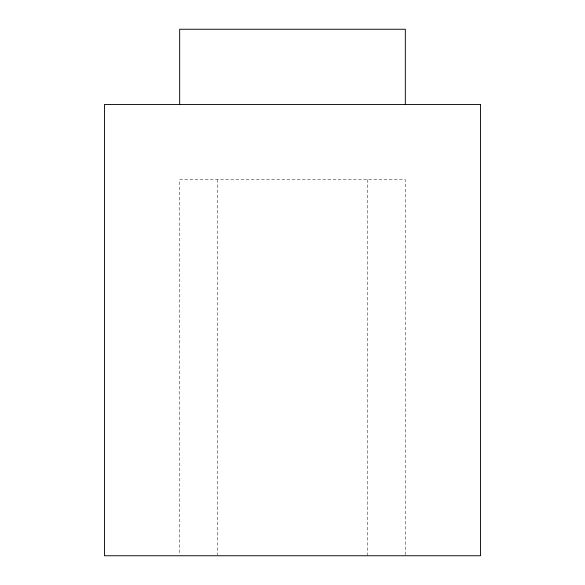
<?xml version="1.0" encoding="UTF-8"?>
<svg xmlns="http://www.w3.org/2000/svg" width="585" height="585" viewBox="0 0 585 585"><rect width="100%" height="100%" fill="white"/><g stroke="black" fill="none" stroke-linecap="round" stroke-linejoin="round"><path stroke-width="0.44" stroke-dasharray="2.92 2.19" d="M405.325 554.836L405.325 179.675L179.675 179.675L179.675 554.836M367.716 179.675L367.716 555.75M217.284 179.675L217.284 554.836"/><path stroke-width="0.88" d="M405.325 104.466L405.325 29.25L179.675 29.25L179.675 104.466M480.534 104.466L104.466 104.466L104.466 555.75L480.534 555.75L480.534 104.466"/></g></svg>
